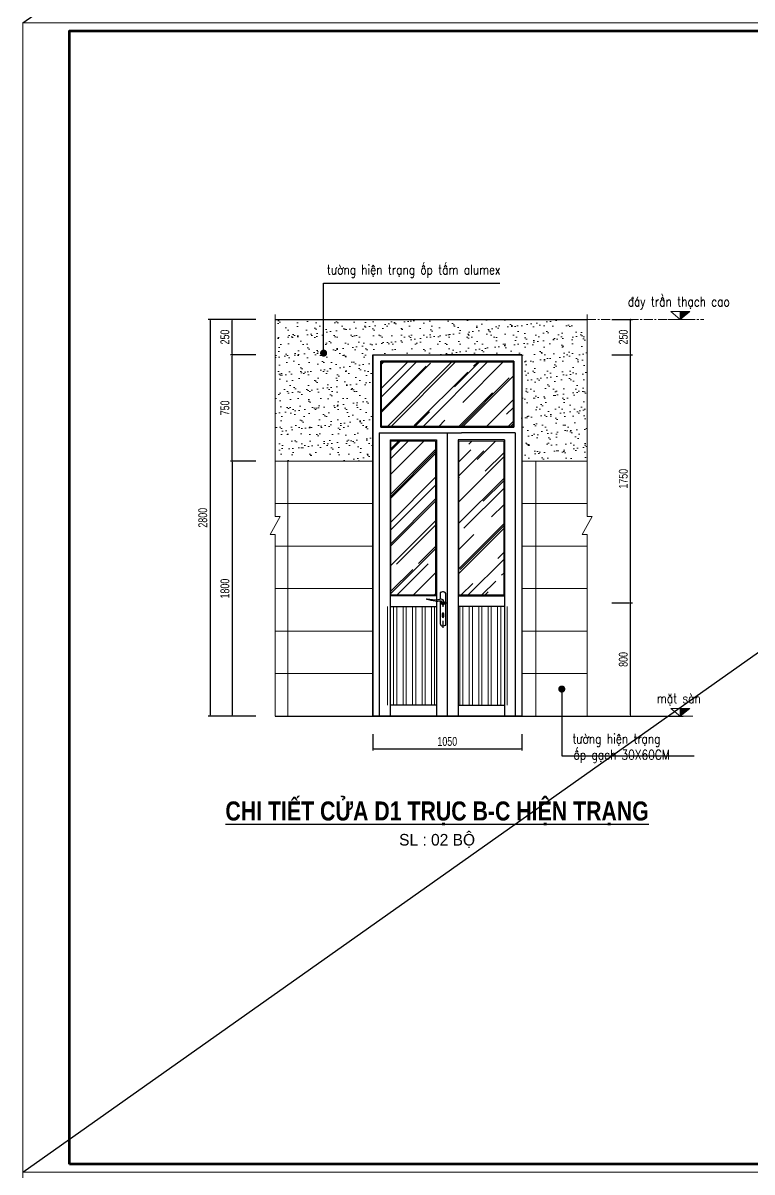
# Model space of a CAD drawing. Header units: millimetres. Extents: x -519517 to -431282, y -372679 to 113618.
# Drawn here: x -490082 to -484938, y -322892 to -314784 of the extents above; entities that cross this region are included whole.
import ezdxf
from ezdxf.enums import TextEntityAlignment as Align

# ---------------------------------------------------------------- set-up
doc = ezdxf.new("R2010")
doc.units = ezdxf.units.MM
doc.header["$LTSCALE"] = 5
for name, pattern in [('CENTER2', [28.575, 19.05, -3.175, 3.175, -3.175]), ('CENTERX2', [4, 2.5, -0.5, 0.5, -0.5]), ('DASHDOT', [1, 0.5, -0.25, 0, -0.25]), ('HO-01', [60, 10, -10, 0, -10, 10, -10, 0, -10])]:
    doc.linetypes.add(name, pattern=pattern)
doc.layers.get('0').update_dxf_attribs({"linetype": 'CENTER2'})
for name, color, linetype, lineweight in [('BICO-250-HATCH', 250, 'Continuous', 9), ('BICO-9-NÉT CỬA', 9, 'Continuous', 25), ('Khungten_LCDI', 7, 'Continuous', 25), ('LC Dim', 8, 'Continuous', 18), ('LC Hatch', 252, 'Continuous', 9), ('LC Net dam 1', 30, 'Continuous', 30), ('LC Net thay', 7, 'Continuous', 25), ('LC Net truc', 79, 'DASHDOT', 13), ('LC Text1', 3, 'Continuous', 20), ('LC Text2', 7, 'Continuous', 25), ('v-MANH', 147, 'Continuous', 5)]:
    doc.layers.add(name, color=color, linetype=linetype, lineweight=lineweight)
doc.layers.add('KCS_Plotter', color=11, linetype='Continuous', plot=False)
doc.layers.add('NTHAT', color=8, linetype='Continuous')
doc.layers.add('Vat lieu 2', color=48, linetype='Continuous')
doc.styles.add('HOATBIF', font='hoatbif.shx', dxfattribs={"width": 0.75})
doc.styles.add('Khungten', font='VHAVAN.TTF', dxfattribs={"width": 0.9, "height": 5000})
doc.styles.add('LC 1', font='VHAVANB.TTF')
doc.styles.add('LC 3', font='vnsimli.shx', dxfattribs={"width": 0.75})
doc.styles.add('LC3', font='VHARIALB.TTF', dxfattribs={"width": 0.8})
doc.styles.add('T1', font='Vnsimli.shx', dxfattribs={"width": 0.8})
doc.styles.add('Title', font='VHBLACK.TTF')
doc.dimstyles.new('1-100(1-25)', dxfattribs={"dimscale": 25, "dimtxt": 2.5, "dimasz": 0.35, "dimexe": 0.5, "dimexo": 1, "dimgap": 0.8, "dimtad": 1, "dimdec": 0, "dimzin": 0, "dimdsep": 46, "dimtxsty": 'HOATBIF', "dimblk1": 'DOT', "dimblk2": 'DOT', "dimsah": 1, "dimcen": -1, "dimdle": 1, "dimclrd": 256, "dimclre": 256, "dimclrt": 4, "dimadec": 3, "dimazin": 2, "dimtfac": 0.333333, "dimtdec": 0, "dimtix": 1, "dimtmove": 2, "dimatfit": 3, "dimldrblk": 'DOT', "dimfxl": 1, "dimtvp": 0.833333, "dimtolj": 1, "dimtzin": 0, "dimarcsym": 0})
pattern_1 = [(45, (356180.88, 1038.7), (150.8683, 402.31547), [2667, -355.6, 889, -177.8]), (45, (356285.23, 1268.77), (-292.93595, 41.48878), [533.4, -58.674, 1066.8, -133.35]), (45, (356136.88, 1208.43), (569.527843, 737.99745), [1422.4, -248.92, 711.2, -177.8])]

# ---------------------------------------------------------------- blocks, each defined once
blk = doc.blocks.new('lcdi fix')
at = {"layer": 'Defpoints', "lineweight": 0}
blk.add_lwpolyline([(-1200, -14850), (-1200, 14850), (40800, 14850), (40800, -14850)], close=True, dxfattribs=at)
at = {"layer": 'Khungten_LCDI', "color": 5, "lineweight": 60}
blk.add_lwpolyline([(0, -14650), (0, 14650), (40600, 14650), (40600, -14650)], close=True, dxfattribs=at)
at = {"color": 7, "style": 'Khungten', "width": 0.8}
for tag, p in [('REVISION', (39499, -10746)), ('NGAYHT', (39546, -11609))]:
    blk.add_attdef(tag, text='', height=200, dxfattribs=at).set_placement(p, align=Align.CENTER)
at = {"layer": 'LC Text1', "style": 'Title', "width": 3.882085}
for tag, p, p2 in [('TENBANVE1', (36913, -8886), (40339, -8886)), ('TENBANVE2', (36913, -9562), (40339, -9562))]:
    blk.add_attdef(tag, text='', height=250, dxfattribs=at).set_placement(p, p2, align=Align.FIT)
at = {"layer": 'LC Text1', "style": 'Title', "width": 0.7}
blk.add_attdef('SOBANVE', text='', height=250, dxfattribs=at).set_placement((39562, -13896), align=Align.CENTER)
blk = doc.blocks.new('Caodo1')
at = {"layer": 'LC Text1'}
blk.add_hatch(color=256, dxfattribs=at).paths.add_polyline_path([(0, 200), (0, 0), (243, 200)])
for p, q in [((324, 0), (-324, 0)), ((0, 0), (0, 200))]:
    blk.add_line(p, q, dxfattribs=at)
blk.add_lwpolyline([(-243, 200), (243, 200), (0, 0), (0, 0)], close=True, dxfattribs=at)
at = {"layer": 'LC Text1', "style": 'T1', "width": 0.8}
blk.add_attdef('%%P0,00', text='', height=250, dxfattribs=at).set_placement((-39, 460), align=Align.MIDDLE_CENTER)
blk = doc.blocks.new('TIEUDE1')
at = {"layer": 'LC Text2', "color": 7, "style": 'LC 1'}
blk.add_attdef('TIªU§Ò', text='', height=5, dxfattribs=at).set_placement((0, 0), align=Align.BOTTOM_CENTER)
blk.add_attdef('TL', text='', height=3, dxfattribs=at).set_placement((0, -2), align=Align.TOP_CENTER)
blk = doc.blocks.new('DOT')
at = {"color": 0, "linetype": 'ByBlock'}
blk.add_line((-0.5, 0), (-1, 0), dxfattribs=at)
at = {"color": 0, "linetype": 'ByBlock', "const_width": 0.5}
blk.add_lwpolyline([(-0.25, 0, 1), (0.25, 0, 1)], format="xyb", close=True, dxfattribs=at)
blk = doc.blocks.new('*D476')
at = {"layer": 'Defpoints', "color": 0, "ltscale": 0.2, "transparency": 16777216}
for p in [(-485951.8, -318875.5), (-485794.8, -318875.5), (-485951.8, -319675.5)]:
    blk.add_point(p, dxfattribs=at)
at = {"layer": 'LC Dim', "lineweight": -2, "ltscale": 0.2, "transparency": 16777216}
for p, q in [((-485926.8, -318875.5), (-485782.3, -318875.5)), ((-485794.8, -319666.8), (-485794.8, -318884.3)), ((-485926.8, -319675.5), (-485782.3, -319675.5))]:
    blk.add_line(p, q, dxfattribs=at)
at = {"layer": 'LC Dim', "lineweight": -2, "ltscale": 0.2, "transparency": 16777216, "xscale": 8.75, "yscale": 8.75, "zscale": 8.75}
for p, rotation in [((-485794.8, -318875.5), 90), ((-485794.8, -319675.5), 270)]:
    blk.add_blockref('DOT', p, dxfattribs=dict(at, rotation=rotation))
at = {"layer": 'LC Dim', "color": 4, "ltscale": 0.2, "transparency": 16777216, "insert": (-485846.1, -319275.5), "char_height": 62.5, "attachment_point": 5, "rotation": 90, "style": 'HOATBIF'}
blk.add_mtext('\\A1;800', dxfattribs=at)
blk = doc.blocks.new('_Dot')
at = {"color": 0, "linetype": 'ByBlock', "lineweight": -2}
blk.add_line((-0.5, 0), (-1, 0), dxfattribs=at)
at = {"color": 0, "linetype": 'ByBlock', "const_width": 0.5}
blk.add_lwpolyline([(-0.25, 0, 1), (0.25, 0, 1)], format="xyb", close=True, dxfattribs=at)
blk = doc.blocks.new('*D477')
at = {"layer": 'Defpoints', "color": 0, "ltscale": 0.2, "transparency": 16777216}
for p in [(-485951.8, -317125.5), (-485794.8, -317125.5), (-485951.8, -318875.5)]:
    blk.add_point(p, dxfattribs=at)
at = {"layer": 'LC Dim', "lineweight": -2, "ltscale": 0.2, "transparency": 16777216}
for p, q in [((-485926.8, -317125.5), (-485782.3, -317125.5)), ((-485794.8, -318866.8), (-485794.8, -317134.3)), ((-485926.8, -318875.5), (-485782.3, -318875.5))]:
    blk.add_line(p, q, dxfattribs=at)
at = {"layer": 'LC Dim', "lineweight": -2, "ltscale": 0.2, "transparency": 16777216, "xscale": 8.75, "yscale": 8.75, "zscale": 8.75}
for p, rotation in [((-485794.8, -317125.5), 90), ((-485794.8, -318875.5), 270)]:
    blk.add_blockref('DOT', p, dxfattribs=dict(at, rotation=rotation))
at = {"layer": 'LC Dim', "color": 4, "ltscale": 0.2, "transparency": 16777216, "insert": (-485846.1, -318000.5), "char_height": 62.5, "attachment_point": 5, "rotation": 90, "style": 'HOATBIF'}
blk.add_mtext('\\A1;1750', dxfattribs=at)
blk = doc.blocks.new('*D470')
at = {"layer": 'Defpoints', "color": 0, "transparency": 16777216}
for p in [(-485951.8, -316875.5), (-485794.8, -316875.5), (-485951.8, -317125.5)]:
    blk.add_point(p, dxfattribs=at)
at = {"layer": 'LC Dim', "lineweight": -2, "transparency": 16777216}
for p, q in [((-485926.8, -316875.5), (-485782.3, -316875.5)), ((-485794.8, -317116.8), (-485794.8, -316884.3)), ((-485926.8, -317125.5), (-485782.3, -317125.5))]:
    blk.add_line(p, q, dxfattribs=at)
at = {"layer": 'LC Dim', "lineweight": -2, "transparency": 16777216, "xscale": 8.75, "yscale": 8.75, "zscale": 8.75}
for p, rotation in [((-485794.8, -316875.5), 90), ((-485794.8, -317125.5), 270)]:
    blk.add_blockref('DOT', p, dxfattribs=dict(at, rotation=rotation))
at = {"layer": 'LC Dim', "color": 4, "transparency": 16777216, "insert": (-485846.1, -317000.5), "char_height": 62.5, "attachment_point": 5, "rotation": 90, "style": 'HOATBIF'}
blk.add_mtext('\\A1;250', dxfattribs=at)
blk = doc.blocks.new('*D475')
at = {"layer": 'Defpoints', "color": 0, "ltscale": 0.2, "transparency": 16777216}
for p in [(-487613.3, -319777.6), (-486563.3, -319777.6), (-486563.3, -319905.4)]:
    blk.add_point(p, dxfattribs=at)
at = {"layer": 'LC Dim', "lineweight": -2, "ltscale": 0.2, "transparency": 16777216}
for p, q in [((-487613.3, -319802.6), (-487613.3, -319917.9)), ((-486563.3, -319802.6), (-486563.3, -319917.9)), ((-487604.5, -319905.4), (-486572, -319905.4))]:
    blk.add_line(p, q, dxfattribs=at)
at = {"layer": 'LC Dim', "lineweight": -2, "ltscale": 0.2, "transparency": 16777216, "xscale": 8.75, "yscale": 8.75, "zscale": 8.75, "rotation": 180}
blk.add_blockref('DOT', (-487613.3, -319905.4), dxfattribs=at)
at = {"layer": 'LC Dim', "lineweight": -2, "ltscale": 0.2, "transparency": 16777216, "xscale": 8.75, "yscale": 8.75, "zscale": 8.75}
blk.add_blockref('DOT', (-486563.3, -319905.4), dxfattribs=at)
at = {"layer": 'LC Dim', "color": 4, "ltscale": 0.2, "transparency": 16777216, "insert": (-487088.3, -319854.2), "char_height": 62.5, "attachment_point": 5, "style": 'HOATBIF'}
blk.add_mtext('\\A1;1050', dxfattribs=at)
blk = doc.blocks.new('*D471')
at = {"layer": 'Defpoints', "color": 0, "ltscale": 0.2, "transparency": 16777216}
for p in [(-488413.1, -317875.5), (-488605.6, -319675.5), (-488413.1, -319675.5)]:
    blk.add_point(p, dxfattribs=at)
at = {"layer": 'LC Dim', "lineweight": -2, "ltscale": 0.2, "transparency": 16777216}
for p, q in [((-488438.1, -317875.5), (-488618.1, -317875.5)), ((-488605.6, -317884.3), (-488605.6, -319666.8)), ((-488438.1, -319675.5), (-488618.1, -319675.5))]:
    blk.add_line(p, q, dxfattribs=at)
at = {"layer": 'LC Dim', "lineweight": -2, "ltscale": 0.2, "transparency": 16777216, "xscale": 8.75, "yscale": 8.75, "zscale": 8.75}
for p, rotation in [((-488605.6, -317875.5), 90), ((-488605.6, -319675.5), 270)]:
    blk.add_blockref('DOT', p, dxfattribs=dict(at, rotation=rotation))
at = {"layer": 'LC Dim', "color": 4, "ltscale": 0.2, "transparency": 16777216, "insert": (-488656.9, -318775.5), "char_height": 62.5, "attachment_point": 5, "rotation": 90, "style": 'HOATBIF'}
blk.add_mtext('\\A1;1800', dxfattribs=at)
blk = doc.blocks.new('*D472')
at = {"layer": 'Defpoints', "color": 0, "ltscale": 0.2, "transparency": 16777216}
for p in [(-488605.6, -317125.5), (-488413.1, -317125.5), (-488413.1, -317875.5)]:
    blk.add_point(p, dxfattribs=at)
at = {"layer": 'LC Dim', "lineweight": -2, "ltscale": 0.2, "transparency": 16777216}
for p, q in [((-488438.1, -317125.5), (-488618.1, -317125.5)), ((-488605.6, -317866.8), (-488605.6, -317134.3)), ((-488438.1, -317875.5), (-488618.1, -317875.5))]:
    blk.add_line(p, q, dxfattribs=at)
at = {"layer": 'LC Dim', "lineweight": -2, "ltscale": 0.2, "transparency": 16777216, "xscale": 8.75, "yscale": 8.75, "zscale": 8.75}
for p, rotation in [((-488605.6, -317125.5), 90), ((-488605.6, -317875.5), 270)]:
    blk.add_blockref('DOT', p, dxfattribs=dict(at, rotation=rotation))
at = {"layer": 'LC Dim', "color": 4, "ltscale": 0.2, "transparency": 16777216, "insert": (-488656.9, -317500.5), "char_height": 62.5, "attachment_point": 5, "rotation": 90, "style": 'HOATBIF'}
blk.add_mtext('\\A1;750', dxfattribs=at)
blk = doc.blocks.new('*D473')
at = {"layer": 'Defpoints', "color": 0, "transparency": 16777216}
for p in [(-488605.6, -316875.5), (-488413.1, -316875.5), (-488413.1, -317125.5)]:
    blk.add_point(p, dxfattribs=at)
at = {"layer": 'LC Dim', "lineweight": -2, "transparency": 16777216}
for p, q in [((-488438.1, -316875.5), (-488618.1, -316875.5)), ((-488605.6, -317116.8), (-488605.6, -316884.3)), ((-488438.1, -317125.5), (-488618.1, -317125.5))]:
    blk.add_line(p, q, dxfattribs=at)
at = {"layer": 'LC Dim', "lineweight": -2, "transparency": 16777216, "xscale": 8.75, "yscale": 8.75, "zscale": 8.75}
for p, rotation in [((-488605.6, -316875.5), 90), ((-488605.6, -317125.5), 270)]:
    blk.add_blockref('DOT', p, dxfattribs=dict(at, rotation=rotation))
at = {"layer": 'LC Dim', "color": 4, "transparency": 16777216, "insert": (-488656.9, -317000.5), "char_height": 62.5, "attachment_point": 5, "rotation": 90, "style": 'HOATBIF'}
blk.add_mtext('\\A1;250', dxfattribs=at)
blk = doc.blocks.new('*D474')
at = {"layer": 'Defpoints', "color": 0, "ltscale": 0.2, "transparency": 16777216}
for p in [(-488413.1, -316875.5), (-488761.9, -319675.5), (-488413.1, -319675.5)]:
    blk.add_point(p, dxfattribs=at)
at = {"layer": 'LC Dim', "lineweight": -2, "ltscale": 0.2, "transparency": 16777216}
for p, q in [((-488438.1, -316875.5), (-488774.4, -316875.5)), ((-488761.9, -316884.3), (-488761.9, -319666.8)), ((-488438.1, -319675.5), (-488774.4, -319675.5))]:
    blk.add_line(p, q, dxfattribs=at)
at = {"layer": 'LC Dim', "lineweight": -2, "ltscale": 0.2, "transparency": 16777216, "xscale": 8.75, "yscale": 8.75, "zscale": 8.75}
for p, rotation in [((-488761.9, -316875.5), 90), ((-488761.9, -319675.5), 270)]:
    blk.add_blockref('DOT', p, dxfattribs=dict(at, rotation=rotation))
at = {"layer": 'LC Dim', "color": 4, "ltscale": 0.2, "transparency": 16777216, "insert": (-488813.1, -318275.5), "char_height": 62.5, "attachment_point": 5, "rotation": 90, "style": 'HOATBIF'}
blk.add_mtext('\\A1;2800', dxfattribs=at)
blk = doc.blocks.new('KHOAD1')
at = {"linetype": 'HO-01'}
blk.add_line((30, 0), (-35, 0), dxfattribs=at)
blk.add_lwpolyline([(0, -175), (0, 95)], dxfattribs=at)
for points in [[(2.8, 12.9), (8.5, 5.2, -1.309276), (-10, -0.2, 0.002546), (-9.5, 5.8, 0.582818), (-19.3, 14.9, -0.101796), (-55.2, 13.6, -0.023071), (-113.5, 26.3, -0.858111), (-112.9, 31.8, 0.088815), (-36.6, 25.3, 0.077253), (-22, 28.4, -0.174153), (-7.3, 29.4, -0.264121), (0.5, 20.8, 0.081743), (7.4, 3.3)], [(20, 14.7), (20, 63, 0.414214), (3, 80, 0.113888), (-10, 77, -0.128806), (-20, 75)], [(-20, 75), (-20, 29.2, 0.414214)], [(-20, 14.7), (-20, -143, 0.414214), (-3, -160, 0.113888), (10, -157, -0.128806), (20, -155), (20, 14.7, 0.414214)], [(5, -95), (5, -75, 1), (-5, -75), (-5, -95, 1), (5, -95, -1)]]:
    blk.add_lwpolyline(points, format="xyb")
blk.add_arc((0, 0), 11.2, 148.5757, 63.48038)
blk = doc.blocks.new('qeqeee')
at = {"layer": 'BICO-250-HATCH'}
h = blk.add_hatch(dxfattribs=at)
h.set_pattern_fill('AR-RROOF', color=256, scale=7, angle=45, style=0)
h.set_pattern_definition(pattern_1)
h.paths.add_polyline_path([(989, -505.2), (989, -50), (61, -50), (61, -505.2)])
h = blk.add_hatch(dxfattribs=at)
h.set_pattern_fill('AR-RROOF', color=256, scale=7, angle=45, style=0)
h.set_pattern_definition(pattern_1)
h.paths.add_polyline_path([(607, -1695), (923, -1695), (923, -610), (607, -610)])
h.paths.add_polyline_path([(127, -1695), (443, -1695), (443, -610), (127, -610)])
at = {"layer": 'BICO-250-HATCH', "ltscale": 0.1}
h = blk.add_hatch(dxfattribs=at)
h.set_pattern_fill('ANSI32', color=256, scale=7, angle=45, style=0)
h.set_pattern_definition([(90, (-695025.894, 410312.23), (-66.675, 7e-15), []), (90, (-695003.67, 410334.45), (-66.675, 7e-15), [])])
h.paths.add_polyline_path([(155.2, -1777), (97, -1777), (97, -2473), (448, -2473), (448, -2389)])
h.paths.add_polyline_path([(448, -2389), (448, -1777), (155.2, -1777)], flags=17)
h.paths.add_polyline_path([(894.8, -1777), (602, -1777), (602, -2389)], flags=17)
h.paths.add_polyline_path([(953, -1777), (894.8, -1777), (602, -2389), (602, -2473), (953, -2473)])
at = {"layer": 'BICO-250-HATCH'}
for points in [[(127, -610), (443, -610), (443, -1695), (127, -1695)], [(923, -610), (607, -610), (607, -1695), (923, -1695)]]:
    blk.add_lwpolyline(points, close=True, dxfattribs=at)
at = {"layer": 'BICO-9-NÉT CỬA'}
for p, q in [((0, 0), (0, -2550)), ((0, 0), (513, 0)), ((1050, 0), (513, 0)), ((1050, 0), (1050, -2550)), ((994, -45), (994, -510.2)), ((1050, -20), (1050, -505)), ((45, -550), (45, -2550)), ((45, -550), (625, -550)), ((45, -550), (625, -550)), ((525, -550), (525, -2550)), ((525, -550), (525, -2550)), ((525, -550), (525, -2550)), ((525, -550), (525, -2550)), ((525, -550), (525, -2550)), ((525, -550), (525, -2550)), ((1005, -550), (625, -550)), ((1005, -550), (625, -550)), ((1005, -550), (1005, -2550)), ((1050, -550), (1050, -2550)), ((122, -600), (122, -2550)), ((122, -600), (448, -600)), ((122, -600), (348, -600)), ((448, -600), (448, -2550)), ((448, -600), (448, -2550)), ((602, -600), (602, -2550)), ((928, -600), (602, -600)), ((602, -600), (602, -2550)), ((928, -600), (928, -2550)), ((448, -1700), (122, -1700)), ((602, -1700), (928, -1700)), ((122, -1777), (448, -1777)), ((928, -1777), (602, -1777)), ((448, -2473), (122, -2473)), ((602, -2473), (928, -2473)), ((525, -2550), (0, -2550)), ((525, -2550), (1050, -2550))]:
    blk.add_line(p, q, dxfattribs=at)
blk.add_lwpolyline([(994, -45), (56, -45), (56, -510.2), (994, -510.2)], dxfattribs=at)
blk.add_lwpolyline([(994, -45), (994, -510.2), (56, -510.2), (56, -45)], close=True, dxfattribs=at)
at = {"layer": 'Vat lieu 2', "ltscale": 5}
blk.add_lwpolyline([(989, -50), (989, -505.2), (61, -505.2), (61, -50)], close=True, dxfattribs=at)
at = {"layer": 'NTHAT'}
blk.add_blockref('KHOAD1', (495, -1753), dxfattribs=at)

msp = doc.modelspace()

# ---------------------------------------------------------------- hatches: boundary and pattern name
at = {"layer": 'LC Hatch'}
h = msp.add_hatch(dxfattribs=at)
h.set_pattern_fill('AR-SAND', color=256, scale=2, style=0)
h.set_pattern_definition([(37.5, (-77042.65, -358755.055), (-3.200063, 97.882647), [0, -77.216, 0, -86.36, 0, -82.55]), (7.5, (-77042.65, -358755.05), (89.904657, 143.36502), [0, -41.656, 0, -69.596, 0, -26.67]), (327.5, (-77105.13, -358755.055), (158.198474, 0.287437), [0, -25.4, 0, -91.44, 0, -119.38]), (317.5, (-77105.13, -358755.05), (152.71129, 44.585865), [0, -12.7, 0, -59.944, 0, -68.58])])
h.paths.add_polyline_path([(-488302.1, -317875.5), (-487613.3, -317875.5), (-487613.3, -317125.5), (-486563.3, -317125.5), (-486563.3, -317875.5), (-486101.5, -317875.5), (-486101.5, -316875.5), (-488302.1, -316875.5)])

# ---------------------------------------------------------------- linework, layer by layer
at = {"layer": 'KCS_Plotter'}
for p, q in [((-490081.8, -314784.3), (-478615.9, -306676.3)), ((-490081.8, -322892.3), (-478615.9, -314784.3))]:
    msp.add_line(p, q, dxfattribs=at)
at = {"layer": 'LC Hatch'}
for p, q in [((-488302.1, -317875.5), (-487613.3, -317875.5)), ((-488213.3, -317875.5), (-488213.3, -319675.5)), ((-486563.3, -317875.5), (-486101.5, -317875.5)), ((-486463.3, -317875.5), (-486463.3, -319675.5)), ((-488302.1, -318175.5), (-487613.3, -318175.5)), ((-486563.3, -318175.5), (-486101.5, -318175.5)), ((-488302.1, -318475.5), (-487613.3, -318475.5)), ((-486563.3, -318475.5), (-486101.5, -318475.5)), ((-488302.1, -318775.5), (-487613.3, -318775.5)), ((-486563.3, -318775.5), (-486101.5, -318775.5)), ((-487613.3, -318875.5), (-487613.3, -319675.5)), ((-488302.1, -319075.5), (-487613.3, -319075.5)), ((-486563.3, -319075.5), (-486101.5, -319075.5)), ((-488302.1, -319375.5), (-487613.3, -319375.5)), ((-486563.3, -319375.5), (-486101.5, -319375.5))]:
    msp.add_line(p, q, dxfattribs=at)
at = {"layer": 'LC Net dam 1'}
msp.add_line((-488302.1, -319675.5), (-485423.8, -319675.5), dxfattribs=at)
at = {"layer": 'LC Net thay'}
msp.add_line((-488302.1, -316875.5), (-486101.5, -316875.5), dxfattribs=at)
msp.add_lwpolyline([(-487613.3, -317125.5), (-486563.3, -317125.5), (-486563.3, -319675.5), (-487613.3, -319675.5)], close=True, dxfattribs=at)
at = {"layer": 'LC Net truc', "linetype": 'CENTERX2', "ltscale": 5}
msp.add_line((-486101.5, -316875.5), (-485278.9, -316875.5), dxfattribs=at)
at = {"layer": 'v-MANH', "linetype": 'Continuous'}
for points in [[(-488302.1, -316840.4), (-488302.1, -318266.3), (-488267, -318266.3), (-488337.2, -318394.8), (-488302.1, -318394.8), (-488302.1, -319675.5)], [(-486101.5, -316840.4), (-486101.5, -318266.3), (-486066.4, -318266.3), (-486136.6, -318394.8), (-486101.5, -318394.8), (-486101.5, -319675.5)]]:
    msp.add_lwpolyline(points, dxfattribs=at)

# ---------------------------------------------------------------- block references
at = {"layer": 'BICO-9-NÉT CỬA'}
msp.add_blockref('qeqeee', (-487613.3, -317125.5), dxfattribs=at)
at = {"layer": 'LC Net thay', "xscale": 0.2729966329967423, "yscale": 0.2729966329967423, "zscale": 0.2729966329967423}
for p in [(-489754.2, -318838.3), (-489754.2, -326946.3)]:
    msp.add_blockref('lcdi fix', p, dxfattribs=at)
at = {"layer": 'LC Text1'}
ref = msp.add_blockref('Caodo1', (-485444.2, -316875.5), dxfattribs=dict(at, xscale=0.2729966259158512, yscale=0.2729966259158512, zscale=0.2729966259158512))
ref.add_attrib('%%P0,00', '®¸y trÇn th¹ch cao', dxfattribs={"layer": 'LC Text2', "height": 68.249, "style": 'T1', "width": 0.8}).set_placement((-485454.9, -316750.1), align=Align.MIDDLE_CENTER)
ref = msp.add_blockref('Caodo1', (-485444.2, -319675.5), dxfattribs=dict(at, xscale=0.2729966259158512, yscale=0.2729966259158512, zscale=0.2729966259158512))
ref.add_attrib('%%P0,00', 'mÆt sµn', dxfattribs={"layer": 'LC Text2', "height": 68.25, "style": 'T1', "width": 0.8}).set_placement((-485454.9, -319550.1), align=Align.MIDDLE_CENTER)
at = {"layer": 'LC Text2'}
ref = msp.add_blockref('TIEUDE1', (-487160.2, -320452.2), dxfattribs=dict(at, xscale=27.29966259163788, yscale=27.29966259163788, zscale=27.29966259163788))
ref.add_attrib('TIªU§Ò', '%%Uchi tiÕt cöa d1 trôc b-c hiÖn tr¹ng', dxfattribs={"color": 7, "height": 134.435, "style": 'LC3', "width": 0.8}).set_placement((-487160.2, -320452.2), align=Align.BOTTOM_CENTER)
ref.add_attrib('TL', 'sl : 02 bé', dxfattribs={"color": 7, "height": 81.9, "style": 'LC 1'}).set_placement((-487160.2, -320506.8), align=Align.TOP_CENTER)

# ---------------------------------------------------------------- texts
at = {"layer": 'LC Text1', "color": 3, "char_height": 68.249, "attachment_point": 1, "style": 'LC 3'}
for s, insert, width in [('{\\W0.8;t\xadêng hiÖn tr¹ng èp tÊm alumex}', (-487938.1, -316490.5), 1556.763), ('\\pi51.76878;{\\W0.8;t\xadêng hiÖn tr¹ng \\P\\pi60.21868;èp g¹ch 30X60CM}', (-486257.6, -319800.2), 910.828)]:
    msp.add_mtext(s, dxfattribs=dict(at, insert=insert, width=width))

# ---------------------------------------------------------------- dimensions: what is measured, and where the dimension line sits
at = {"layer": 'LC Dim', "ltscale": 0.2}
for base, p1, p2, picture, middle in [((-488761.9, -319675.5), (-488413.1, -316875.5), (-488413.1, -319675.5), '*D474', (-488813.1, -318275.5)), ((-488605.6, -317125.5), (-488413.1, -317875.5), (-488413.1, -317125.5), '*D472', (-488656.9, -317500.5)), ((-485794.8, -317125.5), (-485951.8, -318875.5), (-485951.8, -317125.5), '*D477', (-485846.1, -318000.5)), ((-488605.6, -319675.5), (-488413.1, -317875.5), (-488413.1, -319675.5), '*D471', (-488656.9, -318775.5)), ((-485794.8, -318875.5), (-485951.8, -319675.5), (-485951.8, -318875.5), '*D476', (-485846.1, -319275.5))]:
    dim = msp.add_linear_dim(base=base, p1=p1, p2=p2, angle=90, dimstyle='1-100(1-25)', dxfattribs=at)
    dim.commit()
    dim.dimension.update_dxf_attribs({"geometry": picture, "text_midpoint": middle})
at = {"layer": 'LC Dim'}
for base, p1, p2, picture, middle in [((-488605.6, -316875.5), (-488413.1, -317125.5), (-488413.1, -316875.5), '*D473', (-488656.9, -317000.5)), ((-485794.8, -316875.5), (-485951.8, -317125.5), (-485951.8, -316875.5), '*D470', (-485846.1, -317000.5))]:
    dim = msp.add_linear_dim(base=base, p1=p1, p2=p2, angle=90, dimstyle='1-100(1-25)', dxfattribs=at)
    dim.commit()
    dim.dimension.update_dxf_attribs({"geometry": picture, "text_midpoint": middle})
at = {"layer": 'LC Dim', "ltscale": 0.2}
dim = msp.add_linear_dim(base=(-486563.3, -319905.4), p1=(-487613.3, -319777.6), p2=(-486563.3, -319777.6), dimstyle='1-100(1-25)', dxfattribs=at)
dim.commit()
dim.dimension.update_dxf_attribs({"geometry": '*D475', "text_midpoint": (-487088.3, -319854.2)})

# ---------------------------------------------------------------- leaders
for points in [[(-487960.9, -317113.7), (-487960.9, -316621.3), (-486717.4, -316621.3)], [(-486280.3, -319484.4), (-486280.3, -319955.2), (-485345.4, -319955.2)]]:
    msp.add_leader(points, dimstyle='1-100(1-25)', override={"dimasz": 2}, dxfattribs=at)

doc.saveas('drawing.dxf')
